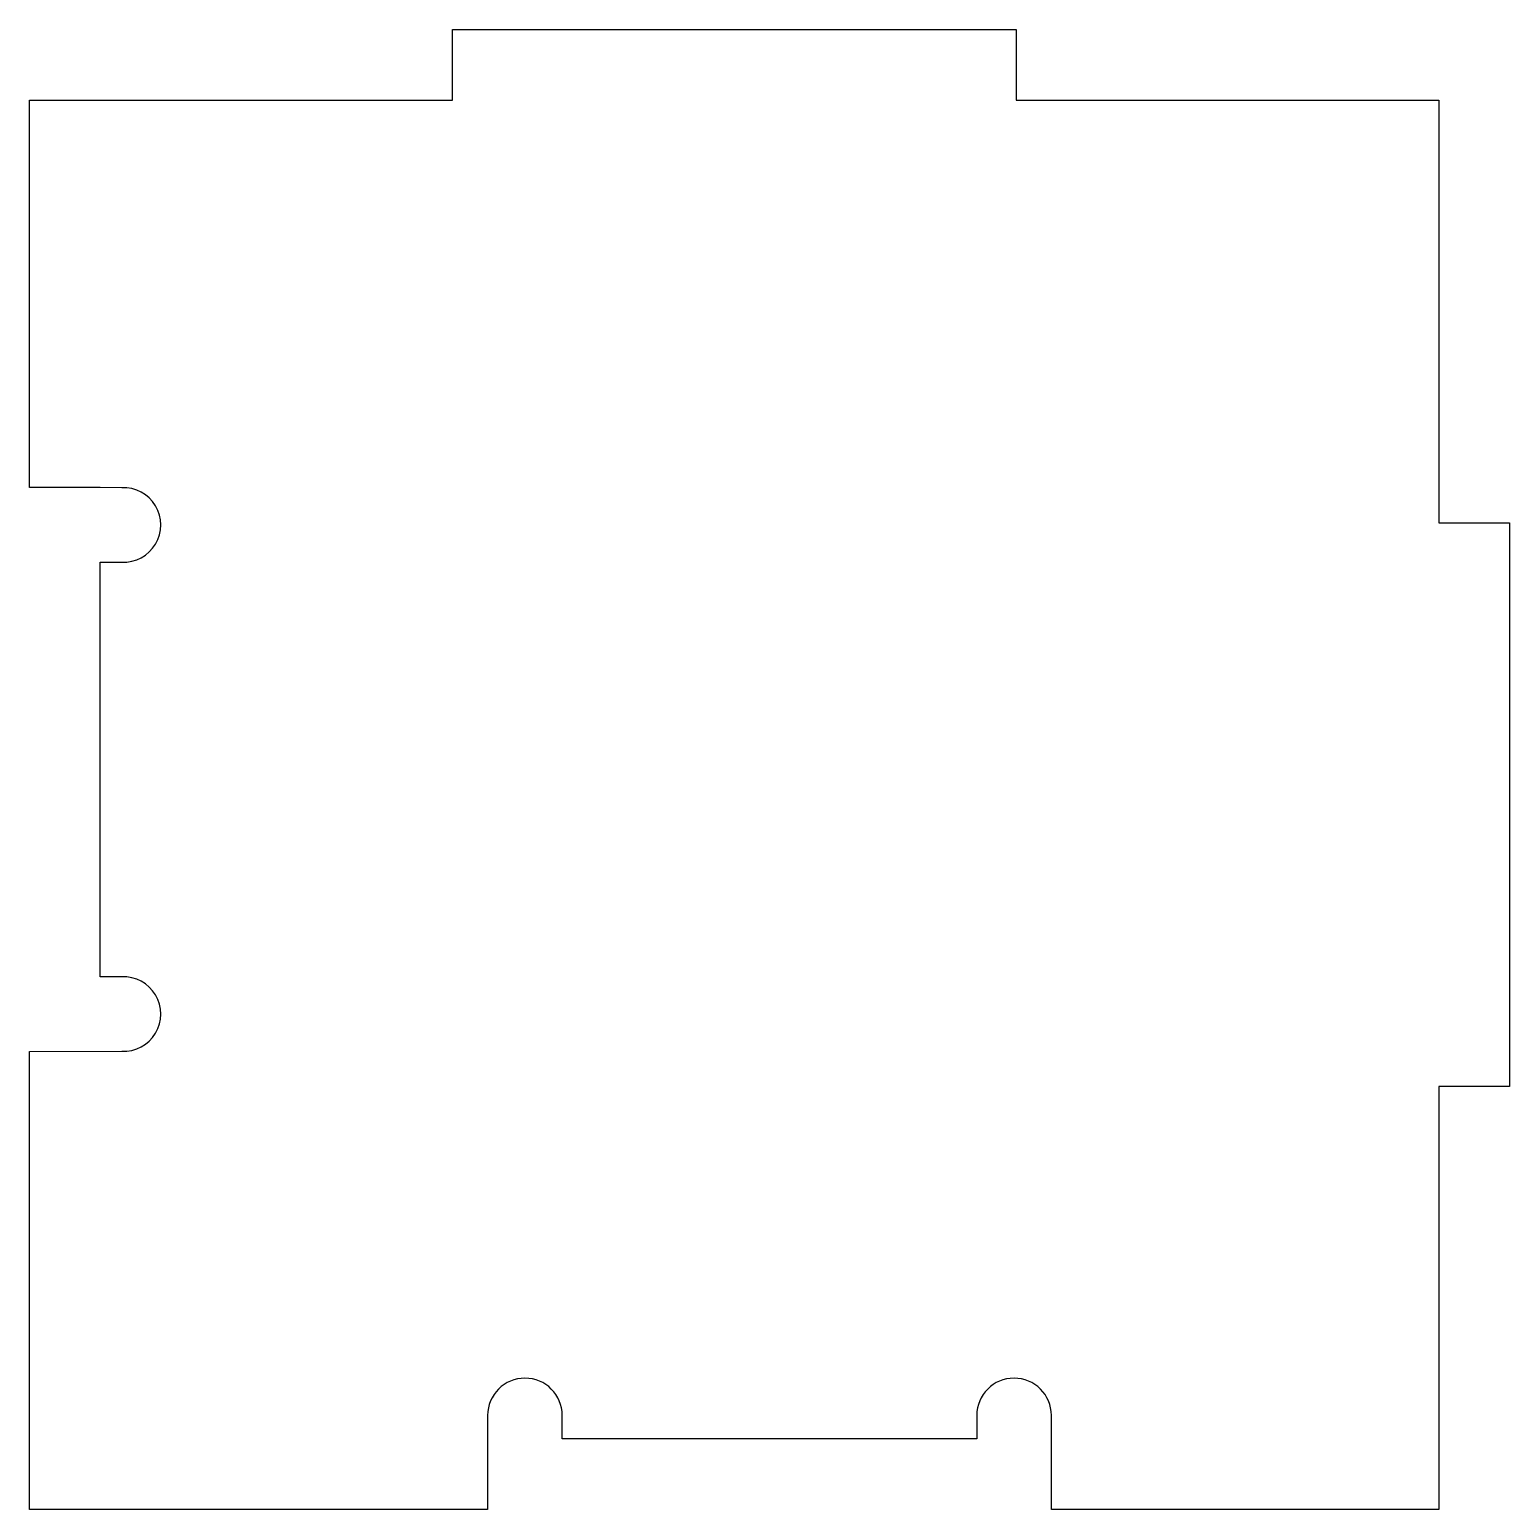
# Model space of a CAD drawing. Header units: millimetres. Extents: x 8.8 to 40.3, y 37 to 68.5.
import ezdxf

# ---------------------------------------------------------------- set-up
doc = ezdxf.new("R2010")
doc.units = ezdxf.units.MM
doc.layers.add('Default', color=18, linetype='Continuous', true_color=0x000000)

msp = doc.modelspace()

# ---------------------------------------------------------------- linework, layer by layer
at = {"layer": 'Default'}
msp.add_line((28.956, 39), (28.956, 38.5), dxfattribs=at)
for points in [[(10.758, 58.749), (10.294, 58.75), (8.794, 58.75), (8.794, 67), (17.794, 67), (17.794, 68.5), (29.794, 68.5), (29.794, 67), (38.794, 67), (38.794, 58), (40.294, 58), (40.294, 46), (38.794, 46), (38.794, 37), (30.544, 37), (30.544, 39)], [(10.758, 48.337), (10.294, 48.338), (10.294, 57.162), (10.758, 57.163)], [(18.544, 39), (18.544, 37), (8.794, 37), (8.794, 46.75), (10.758, 46.751)], [(28.956, 38.5), (20.131, 38.5), (20.131, 39)]]:
    msp.add_lwpolyline(points, dxfattribs=at)
for centre, start, end in [((10.793, 57.956), 267.4932, 92.5068), ((10.793, 47.544), 267.4932, 92.5068), ((19.338, 39), 360, 180), ((29.75, 39), 0, 180)]:
    msp.add_arc(centre, 0.794, start, end, dxfattribs=at)

doc.saveas('drawing.dxf')
